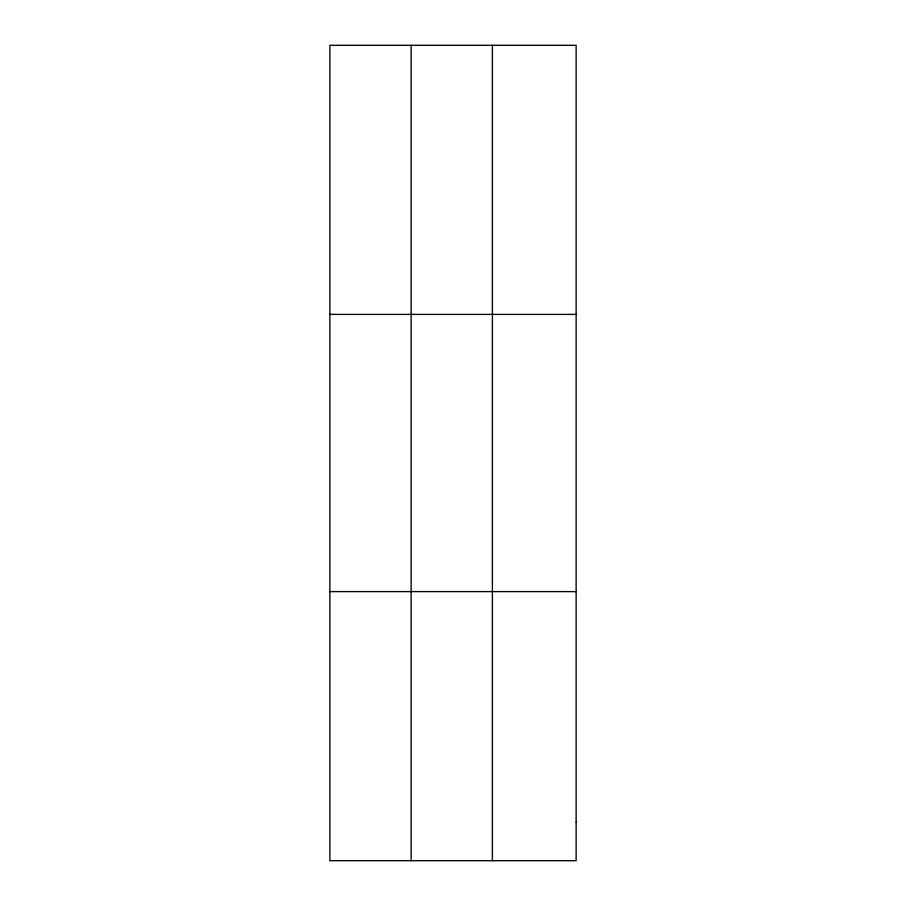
<?xml version="1.0" encoding="UTF-8"?>
<svg xmlns="http://www.w3.org/2000/svg" width="906" height="906" viewBox="0 0 906 906"><rect width="100%" height="100%" fill="white"/><g stroke="black" fill="none" stroke-linecap="round" stroke-linejoin="round"><path stroke-width="1.36" d="M411.131 45.3L411.131 860.7M492.4 45.3L492.4 860.7M329.863 314.382L576.137 314.382M329.863 591.618L576.137 591.618M576.137 822.263L576.137 860.7L329.863 860.7L329.863 45.3L576.137 45.3L576.137 822.263"/></g></svg>
